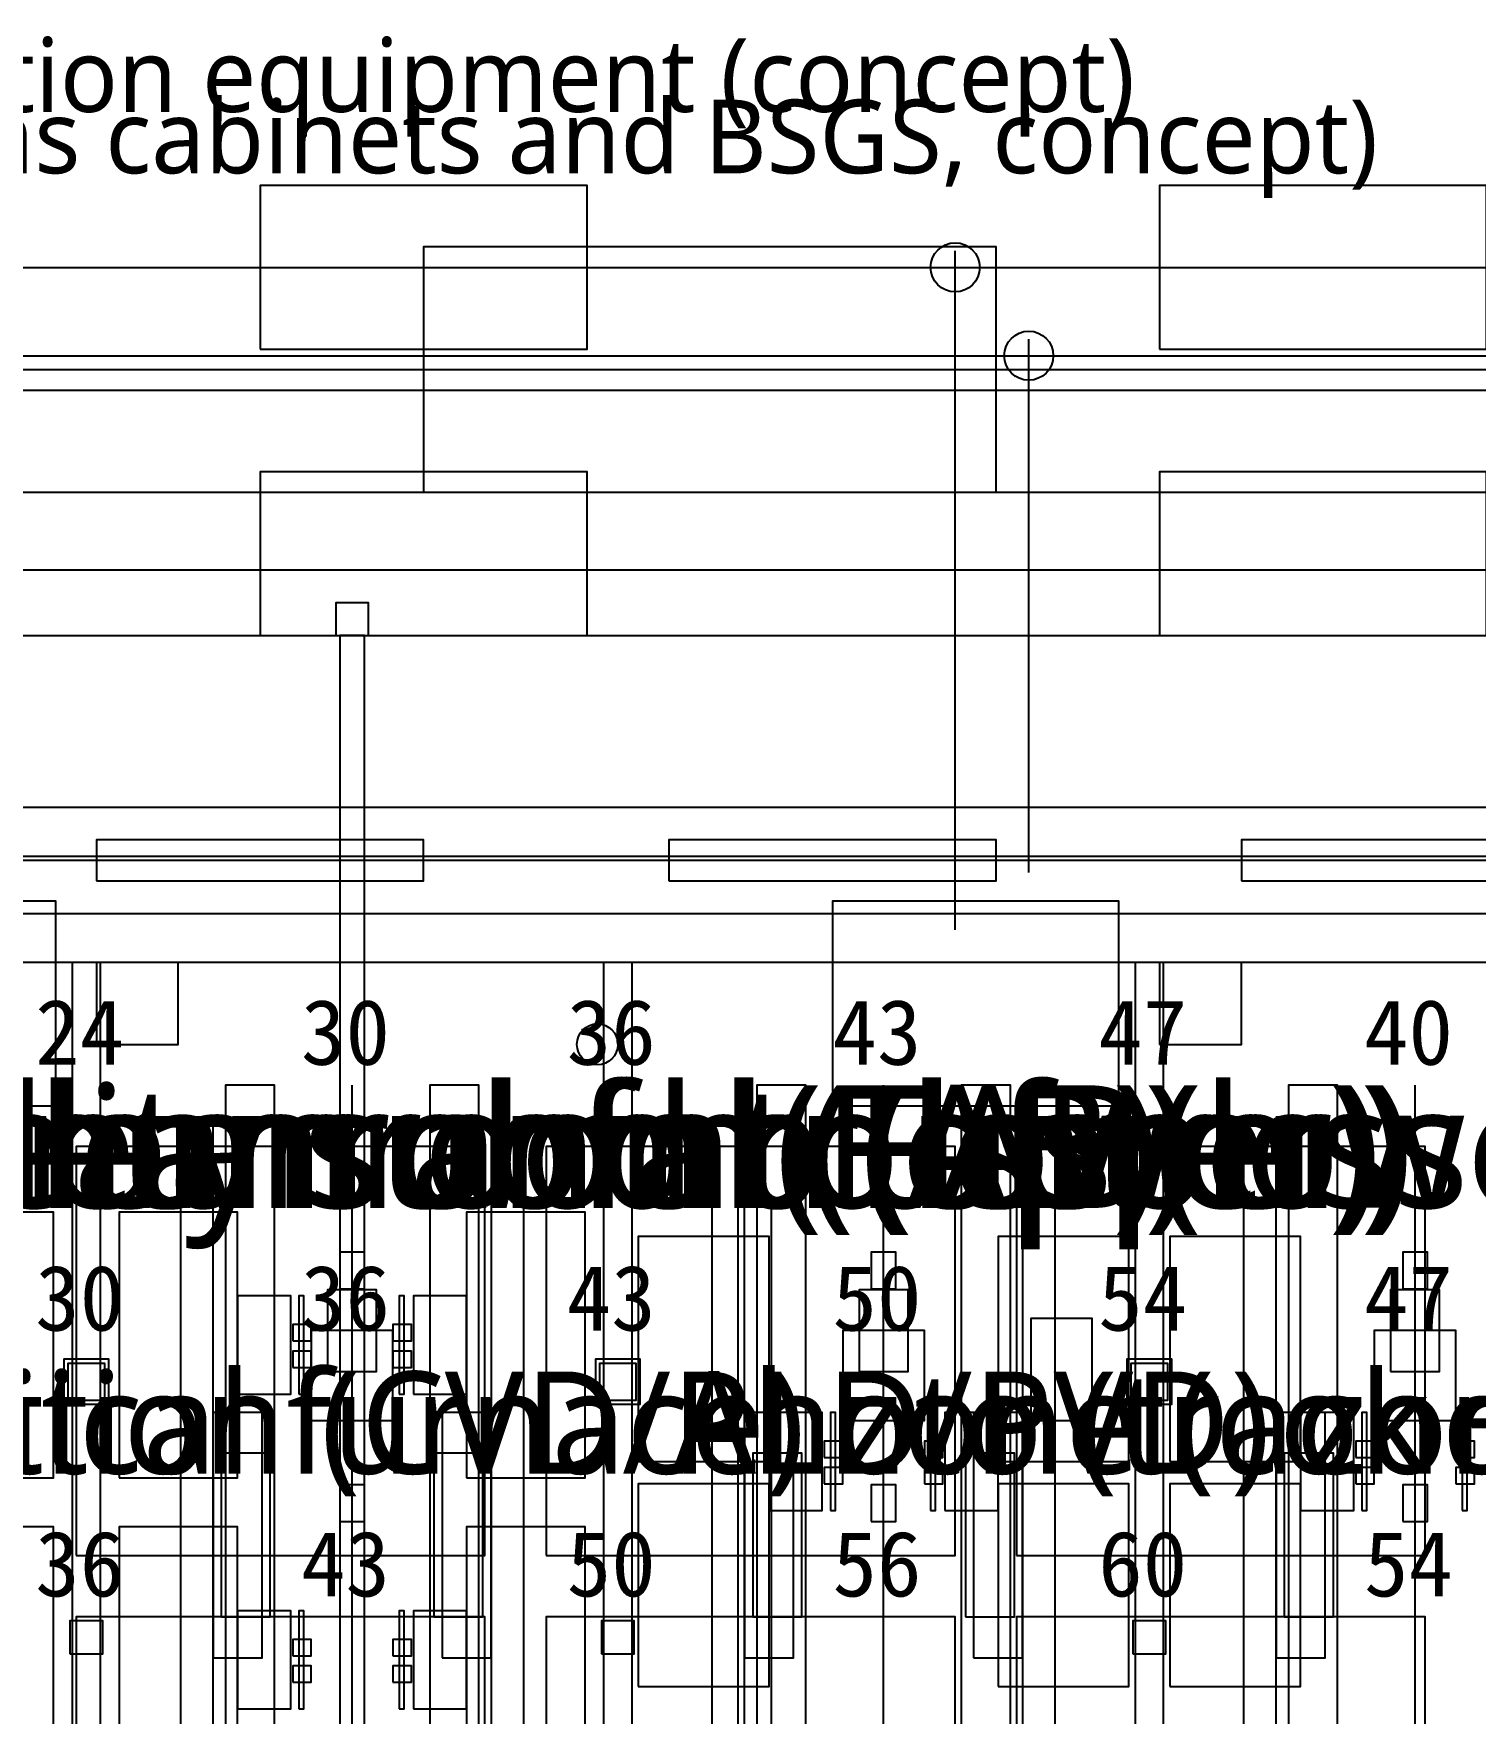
# Model space of a CAD drawing. Header units: metres. Extents: x -1640 to 1560, y -268 to 2338.
# Drawn here: x -236.54 to -201.28, y 1704.64 to 1745.72 of the extents above; entities that cross this region are included whole.
import ezdxf

# ---------------------------------------------------------------- set-up
doc = ezdxf.new("R2010")
doc.units = ezdxf.units.M
for name, color, linetype in [('1F_CHL', 4, 'Continuous'), ('1F_EHS_EXTINGUISHER_HYDRANT_CABINET_CONCEPT', 1, 'Continuous'), ('1F_ELEC', 6, 'Continuous'), ('1F_PUMP', 2, 'Continuous'), ('1F_SCR', 3, 'Continuous'), ('1F_STRUCT_COLUMN', 8, 'Continuous'), ('1F_TEXT', 7, 'Continuous'), ('1F_ZONE', 3, 'Continuous'), ('2F_CSF_LATERAL_RACK_CONCEPT', 9, 'Continuous'), ('2F_RFG', 5, 'Continuous'), ('2F_STRUCT_COLUMN', 8, 'Continuous'), ('2F_TEXT', 7, 'Continuous'), ('2F_VMB', 6, 'Continuous'), ('2F_ZONE', 3, 'Continuous'), ('3F_CLEANROOM_OVERHEAD_PIPE_DUCT_CONCEPT', 9, 'Continuous'), ('3F_CVD', 3, 'Continuous'), ('3F_EHS_EGRESS_DIST_M', 2, 'Continuous'), ('3F_FOUP', 5, 'Continuous'), ('3F_OHT', 9, 'Continuous'), ('3F_OHTV', 1, 'Continuous'), ('3F_PHOTO', 1, 'Continuous'), ('3F_STRUCT_COLUMN', 8, 'Continuous'), ('3F_TBAR', 6, 'Continuous'), ('3F_TEXT', 7, 'Continuous'), ('3F_ZONE', 3, 'Continuous'), ('4F_DCC', 3, 'Continuous'), ('4F_FFU', 1, 'Continuous'), ('4F_MAU', 2, 'Continuous'), ('4F_STRUCT_PLENUM_TRUSS_CONCEPT', 9, 'Continuous'), ('4F_TEXT', 7, 'Continuous'), ('4F_ZONE', 3, 'Continuous'), ('5F_CHL', 4, 'Continuous'), ('5F_EHS_EXTINGUISHER_HYDRANT_CABINET_CONCEPT', 1, 'Continuous'), ('5F_ELEC', 6, 'Continuous'), ('5F_PUMP', 2, 'Continuous'), ('5F_SCR', 3, 'Continuous'), ('5F_STRUCT_COLUMN', 8, 'Continuous'), ('5F_TEXT', 7, 'Continuous'), ('5F_ZONE', 3, 'Continuous'), ('6F_CSF_LATERAL_RACK_CONCEPT', 9, 'Continuous'), ('6F_RFG', 5, 'Continuous'), ('6F_STRUCT_COLUMN', 8, 'Continuous'), ('6F_TEXT', 7, 'Continuous'), ('6F_VMB', 6, 'Continuous'), ('6F_ZONE', 3, 'Continuous'), ('7F_CLEANROOM_OVERHEAD_PIPE_DUCT_CONCEPT', 9, 'Continuous'), ('7F_CVD', 3, 'Continuous'), ('7F_EHS_EGRESS_DIST_M', 2, 'Continuous'), ('7F_FOUP', 5, 'Continuous'), ('7F_OHT', 9, 'Continuous'), ('7F_OHTV', 1, 'Continuous'), ('7F_PHOTO', 1, 'Continuous'), ('7F_STRUCT_COLUMN', 8, 'Continuous'), ('7F_TBAR', 6, 'Continuous'), ('7F_TEXT', 7, 'Continuous'), ('7F_ZONE', 3, 'Continuous'), ('8F_DCC', 3, 'Continuous'), ('8F_FFU', 1, 'Continuous'), ('8F_MAU', 2, 'Continuous'), ('8F_STRUCT_PLENUM_TRUSS_CONCEPT', 9, 'Continuous'), ('8F_TEXT', 7, 'Continuous'), ('8F_ZONE', 3, 'Continuous'), ('EHS_TREATED_EXHAUST', 30, 'Continuous'), ('RF_RSC', 4, 'Continuous'), ('RF_STACK', 2, 'Continuous'), ('UTIL_CHW.R_CONCEPT', 2, 'Continuous'), ('UTIL_CHW.S_CONCEPT', 1, 'Continuous'), ('UTIL_ELEC.EMERG_CONCEPT', 4, 'Continuous'), ('UTIL_ELEC.MV_CONCEPT', 1, 'Continuous'), ('UTIL_ELEC.UPS_CONCEPT', 3, 'Continuous'), ('UTIL_EXH.HEAT_CONCEPT', 1, 'Continuous'), ('UTIL_EXH.HEAT_RISER', 1, 'Continuous'), ('UTIL_EXH.VOC_CONCEPT', 6, 'Continuous'), ('UTIL_EXH.VOC_RISER', 6, 'Continuous'), ('UTIL_GAS.BULK_CONCEPT', 2, 'Continuous'), ('UTIL_HR_CONCEPT', 5, 'Continuous'), ('UTIL_PCW.R_CONCEPT', 1, 'Continuous'), ('UTIL_PCW.S_CONCEPT', 6, 'Continuous'), ('UTIL_TEXT', 7, 'Continuous')]:
    doc.layers.add(name, color=color, linetype=linetype)
doc.styles.add('KO', font='malgun.ttf')

msp = doc.modelspace()

# ---------------------------------------------------------------- linework, layer by layer
at = {"layer": '1F_CHL'}
msp.add_lwpolyline([(-212.15, 1711.8), (-210.65, 1711.8), (-210.65, 1714.3), (-212.15, 1714.3)], close=True, dxfattribs=at)
at = {"layer": '1F_EHS_EXTINGUISHER_HYDRANT_CABINET_CONCEPT'}
msp.add_circle((-222.75, 1721), 0.5, dxfattribs=at)
at = {"layer": '1F_ELEC'}
for points in [[(-231, 1738), (-223, 1738), (-223, 1742), (-231, 1742)], [(-209, 1738), (-201, 1738), (-201, 1742), (-209, 1742)], [(-231, 1731), (-223, 1731), (-223, 1735), (-231, 1735)], [(-209, 1731), (-201, 1731), (-201, 1735), (-209, 1735)]]:
    msp.add_lwpolyline(points, close=True, dxfattribs=at)
at = {"layer": '1F_PUMP'}
for points in [[(-231.95, 1707), (-230.75, 1707), (-230.75, 1711), (-231.95, 1711)], [(-226.75, 1707), (-225.55, 1707), (-225.55, 1711), (-226.75, 1711)], [(-218.95, 1707), (-217.75, 1707), (-217.75, 1711), (-218.95, 1711)], [(-213.75, 1707), (-212.55, 1707), (-212.55, 1711), (-213.75, 1711)], [(-205.95, 1707), (-204.75, 1707), (-204.75, 1711), (-205.95, 1711)]]:
    msp.add_lwpolyline(points, close=True, dxfattribs=at)
at = {"layer": '1F_SCR'}
for points in [[(-229.75, 1711.8), (-227.75, 1711.8), (-227.75, 1714), (-229.75, 1714)], [(-216.75, 1711.8), (-214.75, 1711.8), (-214.75, 1714), (-216.75, 1714)], [(-203.75, 1711.8), (-201.75, 1711.8), (-201.75, 1714), (-203.75, 1714)]]:
    msp.add_lwpolyline(points, close=True, dxfattribs=at)
at = {"layer": '1F_STRUCT_COLUMN'}
for points in [[(-235.8, 1712.2), (-234.7, 1712.2), (-234.7, 1713.3), (-235.8, 1713.3)], [(-222.8, 1712.2), (-221.7, 1712.2), (-221.7, 1713.3), (-222.8, 1713.3)], [(-209.8, 1712.2), (-208.7, 1712.2), (-208.7, 1713.3), (-209.8, 1713.3)]]:
    msp.add_lwpolyline(points, close=True, dxfattribs=at)
at = {"layer": '1F_ZONE'}
msp.add_lwpolyline([(-283, 1569), (-57.5, 1569), (-57.5, 1723), (-283, 1723)], close=True, dxfattribs=at)
at = {"layer": '2F_CSF_LATERAL_RACK_CONCEPT'}
for points in [[(-232.95, 1573), (-232.15, 1573), (-232.15, 1719), (-232.95, 1719)], [(-225.35, 1573), (-224.55, 1573), (-224.55, 1719), (-225.35, 1719)], [(-219.95, 1573), (-219.15, 1573), (-219.15, 1719), (-219.95, 1719)], [(-212.35, 1573), (-211.55, 1573), (-211.55, 1719), (-212.35, 1719)], [(-206.95, 1573), (-206.15, 1573), (-206.15, 1719), (-206.95, 1719)]]:
    msp.add_lwpolyline(points, close=True, dxfattribs=at)
at = {"layer": '2F_RFG'}
for points in [[(-232.15, 1706), (-230.95, 1706), (-230.95, 1712), (-232.15, 1712)], [(-226.55, 1706), (-225.35, 1706), (-225.35, 1712), (-226.55, 1712)], [(-219.15, 1706), (-217.95, 1706), (-217.95, 1712), (-219.15, 1712)], [(-213.55, 1706), (-212.35, 1706), (-212.35, 1712), (-213.55, 1712)], [(-206.15, 1706), (-204.95, 1706), (-204.95, 1712), (-206.15, 1712)]]:
    msp.add_lwpolyline(points, close=True, dxfattribs=at)
at = {"layer": '2F_STRUCT_COLUMN'}
for points in [[(-235.7, 1712.3), (-234.8, 1712.3), (-234.8, 1713.2), (-235.7, 1713.2)], [(-222.7, 1712.3), (-221.8, 1712.3), (-221.8, 1713.2), (-222.7, 1713.2)], [(-209.7, 1712.3), (-208.8, 1712.3), (-208.8, 1713.2), (-209.7, 1713.2)]]:
    msp.add_lwpolyline(points, close=True, dxfattribs=at)
at = {"layer": '2F_VMB'}
for points in [[(-229.35, 1713), (-228.15, 1713), (-228.15, 1715), (-229.35, 1715)], [(-216.35, 1713), (-215.15, 1713), (-215.15, 1715), (-216.35, 1715)], [(-203.35, 1713), (-202.15, 1713), (-202.15, 1715), (-203.35, 1715)]]:
    msp.add_lwpolyline(points, close=True, dxfattribs=at)
at = {"layer": '2F_ZONE'}
msp.add_lwpolyline([(-283, 1569), (-57.5, 1569), (-57.5, 1723), (-283, 1723)], close=True, dxfattribs=at)
at = {"layer": '3F_CLEANROOM_OVERHEAD_PIPE_DUCT_CONCEPT'}
for points in [[(-231.85, 1572), (-230.65, 1572), (-230.65, 1720), (-231.85, 1720)], [(-226.85, 1572), (-225.65, 1572), (-225.65, 1720), (-226.85, 1720)], [(-218.85, 1572), (-217.65, 1572), (-217.65, 1720), (-218.85, 1720)], [(-213.85, 1572), (-212.65, 1572), (-212.65, 1720), (-213.85, 1720)], [(-205.85, 1572), (-204.65, 1572), (-204.65, 1720), (-205.85, 1720)]]:
    msp.add_lwpolyline(points, close=True, dxfattribs=at)
at = {"layer": '3F_CVD'}
for points in [[(-238.95, 1710.4), (-236.05, 1710.4), (-236.05, 1716.9), (-238.95, 1716.9)], [(-234.45, 1710.4), (-231.55, 1710.4), (-231.55, 1716.9), (-234.45, 1716.9)], [(-225.95, 1710.4), (-223.05, 1710.4), (-223.05, 1716.9), (-225.95, 1716.9)], [(-231.55, 1712.45), (-230.25, 1712.45), (-230.25, 1714.85), (-231.55, 1714.85)], [(-227.25, 1712.45), (-225.95, 1712.45), (-225.95, 1714.85), (-227.25, 1714.85)], [(-238.95, 1702.7), (-236.05, 1702.7), (-236.05, 1709.2), (-238.95, 1709.2)], [(-234.45, 1702.7), (-231.55, 1702.7), (-231.55, 1709.2), (-234.45, 1709.2)], [(-225.95, 1702.7), (-223.05, 1702.7), (-223.05, 1709.2), (-225.95, 1709.2)], [(-231.55, 1704.75), (-230.25, 1704.75), (-230.25, 1707.15), (-231.55, 1707.15)], [(-227.25, 1704.75), (-225.95, 1704.75), (-225.95, 1707.15), (-227.25, 1707.15)]]:
    msp.add_lwpolyline(points, close=True, dxfattribs=at)
at = {"layer": '3F_FOUP'}
for points in [[(-230.2, 1713.75), (-229.75, 1713.75), (-229.75, 1714.15), (-230.2, 1714.15)], [(-227.75, 1713.75), (-227.3, 1713.75), (-227.3, 1714.15), (-227.75, 1714.15)], [(-230.2, 1713.1), (-229.75, 1713.1), (-229.75, 1713.5), (-230.2, 1713.5)], [(-227.75, 1713.1), (-227.3, 1713.1), (-227.3, 1713.5), (-227.75, 1713.5)], [(-217.2, 1710.9), (-216.75, 1710.9), (-216.75, 1711.3), (-217.2, 1711.3)], [(-214.75, 1710.9), (-214.3, 1710.9), (-214.3, 1711.3), (-214.75, 1711.3)], [(-204.2, 1710.9), (-203.75, 1710.9), (-203.75, 1711.3), (-204.2, 1711.3)], [(-201.75, 1710.9), (-201.3, 1710.9), (-201.3, 1711.3), (-201.75, 1711.3)], [(-217.2, 1710.25), (-216.75, 1710.25), (-216.75, 1710.65), (-217.2, 1710.65)], [(-214.75, 1710.25), (-214.3, 1710.25), (-214.3, 1710.65), (-214.75, 1710.65)], [(-204.2, 1710.25), (-203.75, 1710.25), (-203.75, 1710.65), (-204.2, 1710.65)], [(-201.75, 1710.25), (-201.3, 1710.25), (-201.3, 1710.65), (-201.75, 1710.65)], [(-230.2, 1706.05), (-229.75, 1706.05), (-229.75, 1706.45), (-230.2, 1706.45)], [(-227.75, 1706.05), (-227.3, 1706.05), (-227.3, 1706.45), (-227.75, 1706.45)], [(-230.2, 1705.4), (-229.75, 1705.4), (-229.75, 1705.8), (-230.2, 1705.8)], [(-227.75, 1705.4), (-227.3, 1705.4), (-227.3, 1705.8), (-227.75, 1705.8)]]:
    msp.add_lwpolyline(points, close=True, dxfattribs=at)
at = {"layer": '3F_OHT'}
for p, q in [((-228.75, 1650), (-228.75, 1720)), ((-215.75, 1650), (-215.75, 1720)), ((-202.75, 1650), (-202.75, 1720))]:
    msp.add_line(p, q, dxfattribs=at)
at = {"layer": '3F_OHTV'}
for points in [[(-229.05, 1715.02), (-228.45, 1715.02), (-228.45, 1715.92), (-229.05, 1715.92)], [(-216.05, 1715.02), (-215.45, 1715.02), (-215.45, 1715.92), (-216.05, 1715.92)], [(-203.05, 1715.02), (-202.45, 1715.02), (-202.45, 1715.92), (-203.05, 1715.92)], [(-229.05, 1709.33), (-228.45, 1709.33), (-228.45, 1710.23), (-229.05, 1710.23)], [(-216.05, 1709.33), (-215.45, 1709.33), (-215.45, 1710.23), (-216.05, 1710.23)], [(-203.05, 1709.33), (-202.45, 1709.33), (-202.45, 1710.23), (-203.05, 1710.23)]]:
    msp.add_lwpolyline(points, close=True, dxfattribs=at)
at = {"layer": '3F_PHOTO'}
for points in [[(-221.75, 1710.8), (-218.55, 1710.8), (-218.55, 1716.3), (-221.75, 1716.3)], [(-212.95, 1710.8), (-209.75, 1710.8), (-209.75, 1716.3), (-212.95, 1716.3)], [(-208.75, 1710.8), (-205.55, 1710.8), (-205.55, 1716.3), (-208.75, 1716.3)], [(-218.55, 1709.6), (-217.25, 1709.6), (-217.25, 1712), (-218.55, 1712)], [(-214.25, 1709.6), (-212.95, 1709.6), (-212.95, 1712), (-214.25, 1712)], [(-205.55, 1709.6), (-204.25, 1709.6), (-204.25, 1712), (-205.55, 1712)], [(-221.75, 1705.3), (-218.55, 1705.3), (-218.55, 1710.25), (-221.75, 1710.25)], [(-212.95, 1705.3), (-209.75, 1705.3), (-209.75, 1710.25), (-212.95, 1710.25)], [(-208.75, 1705.3), (-205.55, 1705.3), (-205.55, 1710.25), (-208.75, 1710.25)]]:
    msp.add_lwpolyline(points, close=True, dxfattribs=at)
at = {"layer": '3F_STRUCT_COLUMN'}
for points in [[(-235.65, 1706.1), (-234.85, 1706.1), (-234.85, 1706.9), (-235.65, 1706.9)], [(-222.65, 1706.1), (-221.85, 1706.1), (-221.85, 1706.9), (-222.65, 1706.9)], [(-209.65, 1706.1), (-208.85, 1706.1), (-208.85, 1706.9), (-209.65, 1706.9)]]:
    msp.add_lwpolyline(points, close=True, dxfattribs=at)
at = {"layer": '3F_TBAR'}
for points in [[(-230.05, 1712.45), (-229.93, 1712.45), (-229.93, 1714.85), (-230.05, 1714.85)], [(-227.6, 1712.45), (-227.48, 1712.45), (-227.48, 1714.85), (-227.6, 1714.85)], [(-217.05, 1709.6), (-216.93, 1709.6), (-216.93, 1712), (-217.05, 1712)], [(-214.6, 1709.6), (-214.48, 1709.6), (-214.48, 1712), (-214.6, 1712)], [(-204.05, 1709.6), (-203.93, 1709.6), (-203.93, 1712), (-204.05, 1712)], [(-201.6, 1709.6), (-201.48, 1709.6), (-201.48, 1712), (-201.6, 1712)], [(-230.05, 1704.75), (-229.93, 1704.75), (-229.93, 1707.15), (-230.05, 1707.15)], [(-227.6, 1704.75), (-227.48, 1704.75), (-227.48, 1707.15), (-227.6, 1707.15)]]:
    msp.add_lwpolyline(points, close=True, dxfattribs=at)
at = {"layer": '3F_ZONE'}
msp.add_lwpolyline([(-283, 1569), (-57.5, 1569), (-57.5, 1723), (-283, 1723)], close=True, dxfattribs=at)
at = {"layer": '4F_DCC'}
for points in [[(-235, 1725), (-227, 1725), (-227, 1726), (-235, 1726)], [(-221, 1725), (-213, 1725), (-213, 1726), (-221, 1726)], [(-207, 1725), (-199, 1725), (-199, 1726), (-207, 1726)]]:
    msp.add_lwpolyline(points, close=True, dxfattribs=at)
at = {"layer": '4F_FFU'}
for points in [[(-235.5, 1708.5), (-225.5, 1708.5), (-225.5, 1718.5), (-235.5, 1718.5)], [(-224, 1708.5), (-214, 1708.5), (-214, 1718.5), (-224, 1718.5)], [(-212.5, 1708.5), (-202.5, 1708.5), (-202.5, 1718.5), (-212.5, 1718.5)], [(-235.5, 1697), (-225.5, 1697), (-225.5, 1707), (-235.5, 1707)], [(-224, 1697), (-214, 1697), (-214, 1707), (-224, 1707)], [(-212.5, 1697), (-202.5, 1697), (-202.5, 1707), (-212.5, 1707)]]:
    msp.add_lwpolyline(points, close=True, dxfattribs=at)
at = {"layer": '4F_MAU'}
msp.add_lwpolyline([(-227, 1734.5), (-213, 1734.5), (-213, 1740.5), (-227, 1740.5)], close=True, dxfattribs=at)
at = {"layer": '4F_STRUCT_PLENUM_TRUSS_CONCEPT'}
for points in [[(-235.6, 1569), (-234.9, 1569), (-234.9, 1723), (-235.6, 1723)], [(-222.6, 1569), (-221.9, 1569), (-221.9, 1723), (-222.6, 1723)], [(-209.6, 1569), (-208.9, 1569), (-208.9, 1723), (-209.6, 1723)]]:
    msp.add_lwpolyline(points, close=True, dxfattribs=at)
at = {"layer": '4F_ZONE'}
msp.add_lwpolyline([(-283, 1569), (-57.5, 1569), (-57.5, 1723), (-283, 1723)], close=True, dxfattribs=at)
at = {"layer": '5F_CHL'}
msp.add_lwpolyline([(-212.15, 1711.8), (-210.65, 1711.8), (-210.65, 1714.3), (-212.15, 1714.3)], close=True, dxfattribs=at)
at = {"layer": '5F_EHS_EXTINGUISHER_HYDRANT_CABINET_CONCEPT'}
msp.add_circle((-222.75, 1721), 0.5, dxfattribs=at)
at = {"layer": '5F_ELEC'}
for points in [[(-231, 1738), (-223, 1738), (-223, 1742), (-231, 1742)], [(-209, 1738), (-201, 1738), (-201, 1742), (-209, 1742)], [(-231, 1731), (-223, 1731), (-223, 1735), (-231, 1735)], [(-209, 1731), (-201, 1731), (-201, 1735), (-209, 1735)]]:
    msp.add_lwpolyline(points, close=True, dxfattribs=at)
at = {"layer": '5F_PUMP'}
for points in [[(-231.95, 1707), (-230.75, 1707), (-230.75, 1711), (-231.95, 1711)], [(-226.75, 1707), (-225.55, 1707), (-225.55, 1711), (-226.75, 1711)], [(-218.95, 1707), (-217.75, 1707), (-217.75, 1711), (-218.95, 1711)], [(-213.75, 1707), (-212.55, 1707), (-212.55, 1711), (-213.75, 1711)], [(-205.95, 1707), (-204.75, 1707), (-204.75, 1711), (-205.95, 1711)]]:
    msp.add_lwpolyline(points, close=True, dxfattribs=at)
at = {"layer": '5F_SCR'}
for points in [[(-229.75, 1711.8), (-227.75, 1711.8), (-227.75, 1714), (-229.75, 1714)], [(-216.75, 1711.8), (-214.75, 1711.8), (-214.75, 1714), (-216.75, 1714)], [(-203.75, 1711.8), (-201.75, 1711.8), (-201.75, 1714), (-203.75, 1714)]]:
    msp.add_lwpolyline(points, close=True, dxfattribs=at)
at = {"layer": '5F_STRUCT_COLUMN'}
for points in [[(-235.8, 1712.2), (-234.7, 1712.2), (-234.7, 1713.3), (-235.8, 1713.3)], [(-222.8, 1712.2), (-221.7, 1712.2), (-221.7, 1713.3), (-222.8, 1713.3)], [(-209.8, 1712.2), (-208.7, 1712.2), (-208.7, 1713.3), (-209.8, 1713.3)]]:
    msp.add_lwpolyline(points, close=True, dxfattribs=at)
at = {"layer": '5F_ZONE'}
msp.add_lwpolyline([(-283, 1569), (-57.5, 1569), (-57.5, 1723), (-283, 1723)], close=True, dxfattribs=at)
at = {"layer": '6F_CSF_LATERAL_RACK_CONCEPT'}
for points in [[(-232.95, 1573), (-232.15, 1573), (-232.15, 1719), (-232.95, 1719)], [(-225.35, 1573), (-224.55, 1573), (-224.55, 1719), (-225.35, 1719)], [(-219.95, 1573), (-219.15, 1573), (-219.15, 1719), (-219.95, 1719)], [(-212.35, 1573), (-211.55, 1573), (-211.55, 1719), (-212.35, 1719)], [(-206.95, 1573), (-206.15, 1573), (-206.15, 1719), (-206.95, 1719)]]:
    msp.add_lwpolyline(points, close=True, dxfattribs=at)
at = {"layer": '6F_RFG'}
for points in [[(-232.15, 1706), (-230.95, 1706), (-230.95, 1712), (-232.15, 1712)], [(-226.55, 1706), (-225.35, 1706), (-225.35, 1712), (-226.55, 1712)], [(-219.15, 1706), (-217.95, 1706), (-217.95, 1712), (-219.15, 1712)], [(-213.55, 1706), (-212.35, 1706), (-212.35, 1712), (-213.55, 1712)], [(-206.15, 1706), (-204.95, 1706), (-204.95, 1712), (-206.15, 1712)]]:
    msp.add_lwpolyline(points, close=True, dxfattribs=at)
at = {"layer": '6F_STRUCT_COLUMN'}
for points in [[(-235.7, 1712.3), (-234.8, 1712.3), (-234.8, 1713.2), (-235.7, 1713.2)], [(-222.7, 1712.3), (-221.8, 1712.3), (-221.8, 1713.2), (-222.7, 1713.2)], [(-209.7, 1712.3), (-208.8, 1712.3), (-208.8, 1713.2), (-209.7, 1713.2)]]:
    msp.add_lwpolyline(points, close=True, dxfattribs=at)
at = {"layer": '6F_VMB'}
for points in [[(-229.35, 1713), (-228.15, 1713), (-228.15, 1715), (-229.35, 1715)], [(-216.35, 1713), (-215.15, 1713), (-215.15, 1715), (-216.35, 1715)], [(-203.35, 1713), (-202.15, 1713), (-202.15, 1715), (-203.35, 1715)]]:
    msp.add_lwpolyline(points, close=True, dxfattribs=at)
at = {"layer": '6F_ZONE'}
msp.add_lwpolyline([(-283, 1569), (-57.5, 1569), (-57.5, 1723), (-283, 1723)], close=True, dxfattribs=at)
at = {"layer": '7F_CLEANROOM_OVERHEAD_PIPE_DUCT_CONCEPT'}
for points in [[(-231.85, 1572), (-230.65, 1572), (-230.65, 1720), (-231.85, 1720)], [(-226.85, 1572), (-225.65, 1572), (-225.65, 1720), (-226.85, 1720)], [(-218.85, 1572), (-217.65, 1572), (-217.65, 1720), (-218.85, 1720)], [(-213.85, 1572), (-212.65, 1572), (-212.65, 1720), (-213.85, 1720)], [(-205.85, 1572), (-204.65, 1572), (-204.65, 1720), (-205.85, 1720)]]:
    msp.add_lwpolyline(points, close=True, dxfattribs=at)
at = {"layer": '7F_CVD'}
for points in [[(-238.95, 1710.4), (-236.05, 1710.4), (-236.05, 1716.9), (-238.95, 1716.9)], [(-234.45, 1710.4), (-231.55, 1710.4), (-231.55, 1716.9), (-234.45, 1716.9)], [(-225.95, 1710.4), (-223.05, 1710.4), (-223.05, 1716.9), (-225.95, 1716.9)], [(-231.55, 1712.45), (-230.25, 1712.45), (-230.25, 1714.85), (-231.55, 1714.85)], [(-227.25, 1712.45), (-225.95, 1712.45), (-225.95, 1714.85), (-227.25, 1714.85)], [(-238.95, 1702.7), (-236.05, 1702.7), (-236.05, 1709.2), (-238.95, 1709.2)], [(-234.45, 1702.7), (-231.55, 1702.7), (-231.55, 1709.2), (-234.45, 1709.2)], [(-225.95, 1702.7), (-223.05, 1702.7), (-223.05, 1709.2), (-225.95, 1709.2)], [(-231.55, 1704.75), (-230.25, 1704.75), (-230.25, 1707.15), (-231.55, 1707.15)], [(-227.25, 1704.75), (-225.95, 1704.75), (-225.95, 1707.15), (-227.25, 1707.15)]]:
    msp.add_lwpolyline(points, close=True, dxfattribs=at)
at = {"layer": '7F_FOUP'}
for points in [[(-230.2, 1713.75), (-229.75, 1713.75), (-229.75, 1714.15), (-230.2, 1714.15)], [(-227.75, 1713.75), (-227.3, 1713.75), (-227.3, 1714.15), (-227.75, 1714.15)], [(-230.2, 1713.1), (-229.75, 1713.1), (-229.75, 1713.5), (-230.2, 1713.5)], [(-227.75, 1713.1), (-227.3, 1713.1), (-227.3, 1713.5), (-227.75, 1713.5)], [(-217.2, 1710.9), (-216.75, 1710.9), (-216.75, 1711.3), (-217.2, 1711.3)], [(-214.75, 1710.9), (-214.3, 1710.9), (-214.3, 1711.3), (-214.75, 1711.3)], [(-204.2, 1710.9), (-203.75, 1710.9), (-203.75, 1711.3), (-204.2, 1711.3)], [(-201.75, 1710.9), (-201.3, 1710.9), (-201.3, 1711.3), (-201.75, 1711.3)], [(-217.2, 1710.25), (-216.75, 1710.25), (-216.75, 1710.65), (-217.2, 1710.65)], [(-214.75, 1710.25), (-214.3, 1710.25), (-214.3, 1710.65), (-214.75, 1710.65)], [(-204.2, 1710.25), (-203.75, 1710.25), (-203.75, 1710.65), (-204.2, 1710.65)], [(-201.75, 1710.25), (-201.3, 1710.25), (-201.3, 1710.65), (-201.75, 1710.65)], [(-230.2, 1706.05), (-229.75, 1706.05), (-229.75, 1706.45), (-230.2, 1706.45)], [(-227.75, 1706.05), (-227.3, 1706.05), (-227.3, 1706.45), (-227.75, 1706.45)], [(-230.2, 1705.4), (-229.75, 1705.4), (-229.75, 1705.8), (-230.2, 1705.8)], [(-227.75, 1705.4), (-227.3, 1705.4), (-227.3, 1705.8), (-227.75, 1705.8)]]:
    msp.add_lwpolyline(points, close=True, dxfattribs=at)
at = {"layer": '7F_OHT'}
for p, q in [((-228.75, 1650), (-228.75, 1720)), ((-215.75, 1650), (-215.75, 1720)), ((-202.75, 1650), (-202.75, 1720))]:
    msp.add_line(p, q, dxfattribs=at)
at = {"layer": '7F_OHTV'}
for points in [[(-229.05, 1715.02), (-228.45, 1715.02), (-228.45, 1715.92), (-229.05, 1715.92)], [(-216.05, 1715.02), (-215.45, 1715.02), (-215.45, 1715.92), (-216.05, 1715.92)], [(-203.05, 1715.02), (-202.45, 1715.02), (-202.45, 1715.92), (-203.05, 1715.92)], [(-229.05, 1709.33), (-228.45, 1709.33), (-228.45, 1710.23), (-229.05, 1710.23)], [(-216.05, 1709.33), (-215.45, 1709.33), (-215.45, 1710.23), (-216.05, 1710.23)], [(-203.05, 1709.33), (-202.45, 1709.33), (-202.45, 1710.23), (-203.05, 1710.23)]]:
    msp.add_lwpolyline(points, close=True, dxfattribs=at)
at = {"layer": '7F_PHOTO'}
for points in [[(-221.75, 1710.8), (-218.55, 1710.8), (-218.55, 1716.3), (-221.75, 1716.3)], [(-212.95, 1710.8), (-209.75, 1710.8), (-209.75, 1716.3), (-212.95, 1716.3)], [(-208.75, 1710.8), (-205.55, 1710.8), (-205.55, 1716.3), (-208.75, 1716.3)], [(-218.55, 1709.6), (-217.25, 1709.6), (-217.25, 1712), (-218.55, 1712)], [(-214.25, 1709.6), (-212.95, 1709.6), (-212.95, 1712), (-214.25, 1712)], [(-205.55, 1709.6), (-204.25, 1709.6), (-204.25, 1712), (-205.55, 1712)], [(-221.75, 1705.3), (-218.55, 1705.3), (-218.55, 1710.25), (-221.75, 1710.25)], [(-212.95, 1705.3), (-209.75, 1705.3), (-209.75, 1710.25), (-212.95, 1710.25)], [(-208.75, 1705.3), (-205.55, 1705.3), (-205.55, 1710.25), (-208.75, 1710.25)]]:
    msp.add_lwpolyline(points, close=True, dxfattribs=at)
at = {"layer": '7F_STRUCT_COLUMN'}
for points in [[(-235.65, 1706.1), (-234.85, 1706.1), (-234.85, 1706.9), (-235.65, 1706.9)], [(-222.65, 1706.1), (-221.85, 1706.1), (-221.85, 1706.9), (-222.65, 1706.9)], [(-209.65, 1706.1), (-208.85, 1706.1), (-208.85, 1706.9), (-209.65, 1706.9)]]:
    msp.add_lwpolyline(points, close=True, dxfattribs=at)
at = {"layer": '7F_TBAR'}
for points in [[(-230.05, 1712.45), (-229.93, 1712.45), (-229.93, 1714.85), (-230.05, 1714.85)], [(-227.6, 1712.45), (-227.48, 1712.45), (-227.48, 1714.85), (-227.6, 1714.85)], [(-217.05, 1709.6), (-216.93, 1709.6), (-216.93, 1712), (-217.05, 1712)], [(-214.6, 1709.6), (-214.48, 1709.6), (-214.48, 1712), (-214.6, 1712)], [(-204.05, 1709.6), (-203.93, 1709.6), (-203.93, 1712), (-204.05, 1712)], [(-201.6, 1709.6), (-201.48, 1709.6), (-201.48, 1712), (-201.6, 1712)], [(-230.05, 1704.75), (-229.93, 1704.75), (-229.93, 1707.15), (-230.05, 1707.15)], [(-227.6, 1704.75), (-227.48, 1704.75), (-227.48, 1707.15), (-227.6, 1707.15)]]:
    msp.add_lwpolyline(points, close=True, dxfattribs=at)
at = {"layer": '7F_ZONE'}
msp.add_lwpolyline([(-283, 1569), (-57.5, 1569), (-57.5, 1723), (-283, 1723)], close=True, dxfattribs=at)
at = {"layer": '8F_DCC'}
for points in [[(-235, 1725), (-227, 1725), (-227, 1726), (-235, 1726)], [(-221, 1725), (-213, 1725), (-213, 1726), (-221, 1726)], [(-207, 1725), (-199, 1725), (-199, 1726), (-207, 1726)]]:
    msp.add_lwpolyline(points, close=True, dxfattribs=at)
at = {"layer": '8F_FFU'}
for points in [[(-235.5, 1708.5), (-225.5, 1708.5), (-225.5, 1718.5), (-235.5, 1718.5)], [(-224, 1708.5), (-214, 1708.5), (-214, 1718.5), (-224, 1718.5)], [(-212.5, 1708.5), (-202.5, 1708.5), (-202.5, 1718.5), (-212.5, 1718.5)], [(-235.5, 1697), (-225.5, 1697), (-225.5, 1707), (-235.5, 1707)], [(-224, 1697), (-214, 1697), (-214, 1707), (-224, 1707)], [(-212.5, 1697), (-202.5, 1697), (-202.5, 1707), (-212.5, 1707)]]:
    msp.add_lwpolyline(points, close=True, dxfattribs=at)
at = {"layer": '8F_MAU'}
msp.add_lwpolyline([(-227, 1734.5), (-213, 1734.5), (-213, 1740.5), (-227, 1740.5)], close=True, dxfattribs=at)
at = {"layer": '8F_STRUCT_PLENUM_TRUSS_CONCEPT'}
for points in [[(-235.6, 1569), (-234.9, 1569), (-234.9, 1723), (-235.6, 1723)], [(-222.6, 1569), (-221.9, 1569), (-221.9, 1723), (-222.6, 1723)], [(-209.6, 1569), (-208.9, 1569), (-208.9, 1723), (-209.6, 1723)]]:
    msp.add_lwpolyline(points, close=True, dxfattribs=at)
at = {"layer": '8F_ZONE'}
msp.add_lwpolyline([(-283, 1569), (-57.5, 1569), (-57.5, 1723), (-283, 1723)], close=True, dxfattribs=at)
at = {"layer": 'EHS_TREATED_EXHAUST'}
for points in [[(-229.15, 1731), (-228.35, 1731), (-228.35, 1731.8), (-229.15, 1731.8)], [(-229.15, 1731), (-228.35, 1731), (-228.35, 1731.8), (-229.15, 1731.8)], [(-229.05, 1573), (-228.45, 1573), (-228.45, 1731), (-229.05, 1731)], [(-229.05, 1573), (-228.45, 1573), (-228.45, 1731), (-229.05, 1731)]]:
    msp.add_lwpolyline(points, close=True, dxfattribs=at)
at = {"layer": 'RF_RSC'}
for points in [[(-243, 1719.5), (-236, 1719.5), (-236, 1724.5), (-243, 1724.5)], [(-217, 1719.5), (-210, 1719.5), (-210, 1724.5), (-217, 1724.5)]]:
    msp.add_lwpolyline(points, close=True, dxfattribs=at)
at = {"layer": 'RF_STACK'}
for points in [[(-235, 1721), (-233, 1721), (-233, 1723), (-235, 1723)], [(-209, 1721), (-207, 1721), (-207, 1723), (-209, 1723)]]:
    msp.add_lwpolyline(points, close=True, dxfattribs=at)
at = {"layer": 'UTIL_CHW.R_CONCEPT'}
msp.add_line((-278.2, 1726.8), (189.8, 1726.8), dxfattribs=at)
msp.add_line((-278.2, 1726.8), (189.8, 1726.8), dxfattribs=at)
at = {"layer": 'UTIL_CHW.S_CONCEPT'}
msp.add_line((-279.5, 1725.5), (188.5, 1725.5), dxfattribs=at)
msp.add_line((-279.5, 1725.5), (188.5, 1725.5), dxfattribs=at)
at = {"layer": 'UTIL_ELEC.EMERG_CONCEPT'}
for p in [(-287.3, 1740), (-283.3, 1740)]:
    msp.add_line(p, (186.3, 1740), dxfattribs=at)
at = {"layer": 'UTIL_ELEC.MV_CONCEPT'}
for p, q in [((-285.4, 1732.6), (186.4, 1732.6)), ((-285.4, 1732.6), (186.4, 1732.6)), ((-285.4, 1731), (186.4, 1731)), ((-285.4, 1731), (186.4, 1731))]:
    msp.add_line(p, q, dxfattribs=at)
at = {"layer": 'UTIL_ELEC.UPS_CONCEPT'}
msp.add_line((-257.3, 1737), (186.3, 1737), dxfattribs=at)
msp.add_line((-257.3, 1737), (186.3, 1737), dxfattribs=at)
at = {"layer": 'UTIL_EXH.HEAT_CONCEPT'}
for p, q in [((-212.2, 1725.2), (-212.2, 1738.24)), ((-212.2, 1725.2), (-212.2, 1738.24)), ((-269.55, 1737.84), (197.55, 1737.84)), ((-281.4, 1725.6), (190.4, 1725.6)), ((-281.4, 1725.6), (190.4, 1725.6))]:
    msp.add_line(p, q, dxfattribs=at)
at = {"layer": 'UTIL_EXH.HEAT_RISER'}
msp.add_circle((-212.2, 1737.84), 0.6, dxfattribs=at)
at = {"layer": 'UTIL_EXH.VOC_CONCEPT'}
for p, q in [((-214, 1723.8), (-214, 1740.4)), ((-214, 1723.8), (-214, 1740.4)), ((-269.55, 1740), (197.55, 1740)), ((-281.4, 1724.2), (190.4, 1724.2)), ((-281.4, 1724.2), (190.4, 1724.2))]:
    msp.add_line(p, q, dxfattribs=at)
at = {"layer": 'UTIL_EXH.VOC_RISER'}
msp.add_circle((-214, 1740), 0.6, dxfattribs=at)
at = {"layer": 'UTIL_GAS.BULK_CONCEPT'}
msp.add_line((-316.4, 1734.5), (-54.1, 1734.5), dxfattribs=at)
at = {"layer": 'UTIL_HR_CONCEPT'}
msp.add_line((-273.35, 1737.5), (-40.15, 1737.5), dxfattribs=at)
msp.add_line((-273.35, 1737.5), (-40.15, 1737.5), dxfattribs=at)
at = {"layer": 'UTIL_PCW.R_CONCEPT'}
msp.add_line((-218.495, 1574.78), (-218.495, 1717.23), dxfattribs=at)
msp.add_line((-218.495, 1574.78), (-218.495, 1717.23), dxfattribs=at)
at = {"layer": 'UTIL_PCW.S_CONCEPT'}
msp.add_line((-219.305, 1574.78), (-219.305, 1717.23), dxfattribs=at)
msp.add_line((-219.305, 1574.78), (-219.305, 1717.23), dxfattribs=at)

# ---------------------------------------------------------------- texts
at = {"layer": '1F_TEXT', "style": 'KO'}
msp.add_text('P2 FAB 1F west · FSF · utility subfab (lower)', height=3, dxfattribs=at).set_placement((-281, 1717))
at = {"layer": '2F_TEXT', "style": 'KO'}
msp.add_text('P2 FAB 2F west · CSF · clean subfab (lower)', height=3, dxfattribs=at).set_placement((-281, 1717))
at = {"layer": '3F_EHS_EGRESS_DIST_M'}
for s, p in [('24', (-236.5, 1720.5)), ('30', (-230, 1720.5)), ('36', (-223.5, 1720.5)), ('43', (-217, 1720.5)), ('47', (-210.5, 1720.5)), ('40', (-204, 1720.5)), ('30', (-236.5, 1714)), ('36', (-230, 1714)), ('43', (-223.5, 1714)), ('50', (-217, 1714)), ('54', (-210.5, 1714)), ('47', (-204, 1714)), ('36', (-236.5, 1707.5)), ('43', (-230, 1707.5)), ('50', (-223.5, 1707.5)), ('56', (-217, 1707.5)), ('60', (-210.5, 1707.5)), ('54', (-204, 1707.5))]:
    msp.add_text(s, height=1.6, dxfattribs=at).set_placement(p)
at = {"layer": '3F_TEXT', "style": 'KO'}
for s, height, p in [('P2 FAB 3F west · lower cleanroom (FAB)', 3, (-281, 1717)), ('Diffusion / thermal (vertical furnace) zone (concept)', 2.5, (-272.95, 1710.5)), ('Deposition (CVD/ALD/PVD) zone (concept)', 2.5, (-246.95, 1710.5)), ('Photo (track + scanner) zone (concept)', 2.5, (-220.95, 1710.5))]:
    msp.add_text(s, height=height, dxfattribs=at).set_placement(p)
at = {"layer": '4F_TEXT', "style": 'KO'}
msp.add_text('P2 FAB 4F west · FFU plenum and truss (lower)', height=3, dxfattribs=at).set_placement((-281, 1717))
at = {"layer": '5F_TEXT', "style": 'KO'}
msp.add_text('P2 FAB 5F west · FSF · utility subfab (upper)', height=3, dxfattribs=at).set_placement((-281, 1717))
at = {"layer": '6F_TEXT', "style": 'KO'}
msp.add_text('P2 FAB 6F west · CSF · clean subfab (upper)', height=3, dxfattribs=at).set_placement((-281, 1717))
at = {"layer": '7F_EHS_EGRESS_DIST_M'}
for s, p in [('24', (-236.5, 1720.5)), ('30', (-230, 1720.5)), ('36', (-223.5, 1720.5)), ('43', (-217, 1720.5)), ('47', (-210.5, 1720.5)), ('40', (-204, 1720.5)), ('30', (-236.5, 1714)), ('36', (-230, 1714)), ('43', (-223.5, 1714)), ('50', (-217, 1714)), ('54', (-210.5, 1714)), ('47', (-204, 1714)), ('36', (-236.5, 1707.5)), ('43', (-230, 1707.5)), ('50', (-223.5, 1707.5)), ('56', (-217, 1707.5)), ('60', (-210.5, 1707.5)), ('54', (-204, 1707.5))]:
    msp.add_text(s, height=1.6, dxfattribs=at).set_placement(p)
at = {"layer": '7F_TEXT', "style": 'KO'}
for s, height, p in [('P2 FAB 7F west · upper cleanroom (FAB)', 3, (-281, 1717)), ('Diffusion / thermal (vertical furnace) zone (concept)', 2.5, (-272.95, 1710.5)), ('Deposition (CVD/ALD/PVD) zone (concept)', 2.5, (-246.95, 1710.5)), ('Photo (track + scanner) zone (concept)', 2.5, (-220.95, 1710.5))]:
    msp.add_text(s, height=height, dxfattribs=at).set_placement(p)
at = {"layer": '8F_TEXT', "style": 'KO'}
msp.add_text('P2 FAB 8F west · FFU plenum and roof truss (upper)', height=3, dxfattribs=at).set_placement((-281, 1717))
at = {"layer": 'UTIL_TEXT', "style": 'KO'}
for s, p in [('P2 1F UPS and voltage-sag compensation equipment (concept)', (-278.5, 1743.8)), ('P2 5F UPS and voltage-sag compensation equipment (concept)', (-278.5, 1743.8)), ('P2 specialty gas supply room (gas cabinets and BSGS, concept)', (-272.5, 1742.3))]:
    msp.add_text(s, height=1.8, dxfattribs=at).set_placement(p)

doc.saveas('drawing.dxf')
